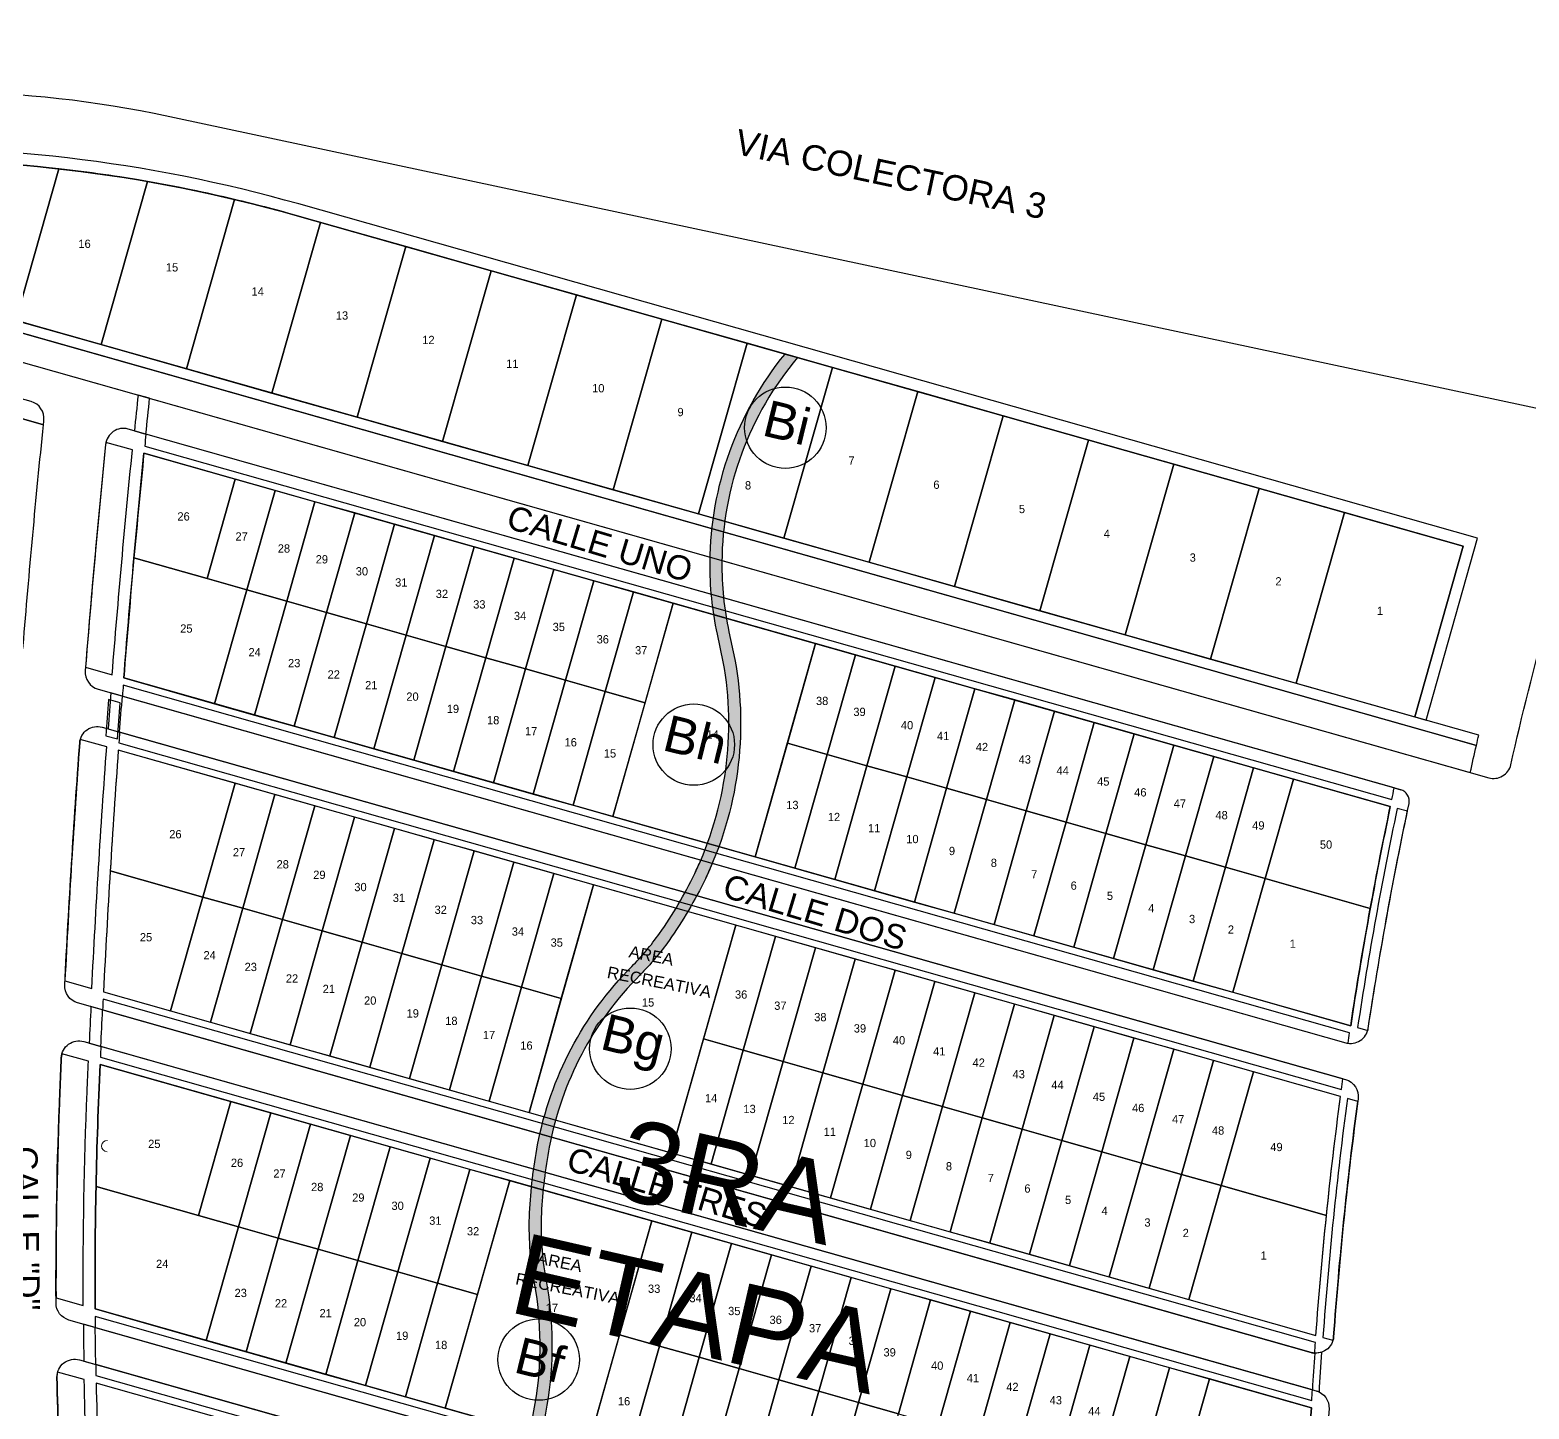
# Model space of a CAD drawing. Header units: millimetres. Extents: x 547073 to 557369, y 9424164 to 9429566.
# Drawn here: x 548852.2 to 549105.7, y 9428761 to 9428994.2 of the extents above; entities that cross this region are included whole.
import ezdxf

# ---------------------------------------------------------------- set-up
doc = ezdxf.new("R2010")
doc.units = ezdxf.units.MM
for name, color, linetype, lineweight in [('- Muro.Bajo', 2, 'Continuous', 18), ('hatch', 252, 'Continuous', 0), ('MANZANAS', 1, 'Continuous', 30), ('medidas lotes', 7, 'Continuous', 13), ('polilinea lote', 201, 'Continuous', 25), ('trazado manzanas', 6, 'Continuous', 25), ('VENTANA', 2, 'Continuous', 20)]:
    doc.layers.add(name, color=color, linetype=linetype, lineweight=lineweight)
for name, color, linetype in [('lineas limite cuadrantes', 7, 'Continuous'), ('lotes verdes', 84, 'Continuous'), ('NUMERACION', 1, 'Continuous'), ('TEXTO', 5, 'Continuous'), ('TEXTO-CATASTRO', 12, 'Continuous'), ('trazado vias 2', 9, 'Continuous')]:
    doc.layers.add(name, color=color, linetype=linetype)
doc.styles.add('KBYOZ', font='micross.ttf')
doc.styles.add('ROMANS', font='romans.shx', dxfattribs={"width": 1.1})

msp = doc.modelspace()

# ---------------------------------------------------------------- hatches: boundary and pattern name
at = {"layer": 'hatch'}
h = msp.add_hatch(color=256, dxfattribs=at)
h.dxf.hatch_style = 1
h.paths.add_polyline_path([(548938.717, 9428794.082, -0.0344799), (548940.038, 9428805.274, -0.1505269), (548955.395, 9428834.401, 0.0422442), (548960.299, 9428840.23, 0.0419652), (548966.438, 9428850.676, 0.158009), (548971.433, 9428887.743), (548970.429, 9428892.446, -0.0545644), (548969.233, 9428904.214, -0.174817), (548982.015, 9428938.809), (548979.912, 9428939.405, 0.1707088), (548967.233, 9428904.229, 0.0545644), (548968.473, 9428892.029), (548969.47, 9428887.356, -0.1578756), (548964.635, 9428851.541, -0.0419652), (548958.666, 9428841.384, -0.0422442), (548953.978, 9428835.814, 0.1505269), (548938.072, 9428805.645, 0.0344799), (548936.719, 9428794.179, 0.0579678), (548937.498, 9428782.624, -0.1762418), (548930.773, 9428742.44, -0.0448405), (548922.619, 9428730.631, 0.2303569), (548911.5, 9428685.42, -0.2591693), (548892.853, 9428624.165, -0.3309489), (548866.227, 9428620.629, -0.0003853), (548866.155, 9428619.915, 0.0143639), (548866.691, 9428618.144, 0.3102268), (548894.082, 9428622.572, 0.2600412), (548913.455, 9428685.84, -0.2303569), (548924.156, 9428729.352, 0.0448405), (548932.514, 9428741.456, 0.1762418), (548939.464, 9428782.988, -0.0579678)])

# ---------------------------------------------------------------- linework, layer by layer
at = {"layer": '- Muro.Bajo', "lineweight": 20}
msp.add_lwpolyline([(548961.022, 9428897.259), (548950.796, 9428861.18)], dxfattribs=at)
at = {"color": 5, "lineweight": 60, "flags": 128}
msp.add_lwpolyline([(548940.989, 9429078.612), (548911.758, 9429088.04), (548461.092, 9429190.968), (548459.22, 9429173.262), (548398.623, 9429112.152), (548381.103, 9429098.217), (548374.612, 9429065.582), (548386.116, 9429038.902), (548405.408, 9429015.31), (548433.887, 9428989.741), (548495.197, 9428895.197), (548502.646, 9428875.565), (548545.929, 9428885.53, 0.0485469), (548567.396, 9428896.737), (548708.451, 9428988.779, -0.1962962), (548881.884, 9429022.221), (548905.304, 9429017.22), (548918.009, 9429014.508), (548926.178, 9429012.764)], format="xyb", close=True, dxfattribs=at)
at = {"layer": 'lotes verdes'}
for points in [[(548987.915, 9428937.137), (548973.484, 9428941.227), (548965.303, 9428912.364), (548979.735, 9428908.274)], [(548985.074, 9428890.442), (548961.022, 9428897.259), (548950.796, 9428861.18), (548974.849, 9428854.363)], [(548971.576, 9428842.818), (548947.524, 9428849.635), (548936.616, 9428811.151), (548960.669, 9428804.333)], [(548957.397, 9428792.788), (548933.344, 9428799.605), (548922.437, 9428761.121), (548946.489, 9428754.304)], [(548957.397, 9428792.788), (548933.344, 9428799.605), (548922.437, 9428761.121), (548946.489, 9428754.304)]]:
    msp.add_lwpolyline(points, close=True, dxfattribs=at)
for points in [[(548973.484, 9428941.227), (548965.303, 9428912.364)], [(548987.915, 9428937.137), (548979.735, 9428908.273)]]:
    msp.add_lwpolyline(points, dxfattribs=at)
at = {"layer": 'MANZANAS'}
for centre in [(548979.955, 9428926.941), (548964.484, 9428873.354), (548953.747, 9428821.914), (548938.24, 9428769.344)]:
    msp.add_circle(centre, 6.888, dxfattribs=at)
at = {"layer": 'medidas lotes', "linetype": 'Continuous', "lineweight": 13}
msp.add_arc((548865.289, 9428805.459), 0.96, 88.09101, 268.09101, dxfattribs=at)
at = {"layer": 'polilinea lote'}
for points in [[(548521.842, 9429104.02), (548518.788, 9429089.889), (548504.609, 9429092.951), (548488.238, 9428906.464), (548497.322, 9428896.561), (548503.815, 9428882.996), (548506.398, 9428876.429), (548545.929, 9428885.531, 0.0485469), (548567.396, 9428896.737), (548708.451, 9428988.779, -0.1962962), (548881.884, 9429022.221), (548905.304, 9429017.22), (548906.371, 9429021.918)], [(548857.12, 9428970.732, 0.0174452), (548839.829, 9428972.068), (548833.495, 9428949.722), (548849.851, 9428945.086)], [(548872.101, 9428968.584, 0.0152237), (548857.12, 9428970.732), (548849.851, 9428945.086), (548864.282, 9428940.996)], [(548886.832, 9428965.55, 0.015128), (548872.101, 9428968.584), (548864.282, 9428940.996), (548878.714, 9428936.906)], [(548901.326, 9428961.678), (548897.004, 9428962.903, 0.0105706), (548886.832, 9428965.55), (548878.714, 9428936.906), (548893.145, 9428932.815)], [(548886.94, 9428918.256), (548871.502, 9428922.631, 0.0024303), (548869.811, 9428904.921), (548882.168, 9428901.419)], [(548888.903, 9428899.51), (548882.168, 9428901.419), (548869.811, 9428904.921, 0.0027829), (548868.087, 9428884.622), (548883.449, 9428880.268)], [(548886.911, 9428866.814), (548867.159, 9428872.412, 0.002793), (548865.792, 9428852.012), (548881.458, 9428847.572)], [(549082.275, 9428862.892), (549065.891, 9428867.536), (549061.119, 9428850.699), (549078.892, 9428845.662, -0.0065307)], [(548881.458, 9428847.572), (548865.792, 9428852.012, 0.0027998), (548864.65, 9428831.548), (548876.004, 9428828.33)], [(549078.892, 9428845.662), (549061.119, 9428850.699), (549055.665, 9428831.457), (549075.569, 9428825.816, -0.007484)], [(548886.201, 9428812.967), (548864.074, 9428819.238, 0.0006464), (548864.074, 9428819.238, 0.005325), (548863.388, 9428798.645), (548880.747, 9428793.725)], [(549073.857, 9428813.828), (549059.128, 9428818.003), (549053.674, 9428798.761), (549071.476, 9428793.715, -0.0075328)], [(548887.482, 9428791.816), (548880.747, 9428793.725), (548863.388, 9428798.645, 0.0066037), (548863.235, 9428777.901), (548882.028, 9428772.574)], [(549071.476, 9428793.715), (549053.674, 9428798.761), (549048.22, 9428779.519), (549069.694, 9428773.433, -0.0075728)], [(549068.917, 9428761.18), (549051.683, 9428766.065), (549046.229, 9428746.823), (549052.964, 9428744.914), (549068.117, 9428740.619, -0.007653)], [(548885.491, 9428759.12), (548863.407, 9428765.379, 0.0066881), (548864.145, 9428744.382), (548880.037, 9428739.878)]]:
    msp.add_lwpolyline(points, format="xyb", close=True, dxfattribs=at)
for points in [[(548915.757, 9428957.588), (548901.326, 9428961.678), (548893.145, 9428932.815), (548907.577, 9428928.725)], [(548930.189, 9428953.498), (548915.757, 9428957.588), (548907.577, 9428928.725), (548922.008, 9428924.635)], [(548944.621, 9428949.408), (548930.189, 9428953.498), (548922.008, 9428924.635), (548936.44, 9428920.544)], [(548959.052, 9428945.317), (548944.621, 9428949.408), (548936.44, 9428920.544), (548950.871, 9428916.454)], [(548973.484, 9428941.227), (548959.052, 9428945.317), (548950.871, 9428916.454), (548965.303, 9428912.364)], [(548987.915, 9428937.137), (548973.484, 9428941.227), (548965.303, 9428912.364), (548979.735, 9428908.274)], [(549002.347, 9428933.046), (548987.915, 9428937.137), (548979.735, 9428908.274), (548994.166, 9428904.183)], [(549016.778, 9428928.956), (549002.347, 9428933.046), (548994.166, 9428904.183), (549008.598, 9428900.093)], [(549031.21, 9428924.866), (549016.778, 9428928.956), (549008.598, 9428900.093), (549023.029, 9428896.003)], [(549045.641, 9428920.775), (549031.21, 9428924.866), (549023.029, 9428896.003), (549037.461, 9428891.912)], [(549060.073, 9428916.685), (549045.641, 9428920.775), (549037.461, 9428891.912), (549051.892, 9428887.822)], [(548893.675, 9428916.347), (548886.94, 9428918.256), (548882.168, 9428901.419), (548888.903, 9428899.51)], [(548900.409, 9428914.438), (548893.675, 9428916.347), (548888.903, 9428899.51), (548895.637, 9428897.601)], [(549074.504, 9428912.595), (549060.073, 9428916.685), (549051.892, 9428887.822), (549066.324, 9428883.732)], [(548907.144, 9428912.529), (548900.409, 9428914.438), (548895.637, 9428897.601), (548902.372, 9428895.693)], [(548913.879, 9428910.621), (548907.144, 9428912.529), (548902.372, 9428895.693), (548909.107, 9428893.784)], [(548920.614, 9428908.712), (548913.879, 9428910.621), (548909.107, 9428893.784), (548915.841, 9428891.875)], [(549094.575, 9428906.906), (549074.504, 9428912.595), (549066.324, 9428883.732), (549086.394, 9428878.043)], [(548927.348, 9428906.803), (548920.614, 9428908.712), (548915.841, 9428891.875), (548922.576, 9428889.966)], [(548934.083, 9428904.894), (548927.348, 9428906.803), (548922.576, 9428889.966), (548929.311, 9428888.057)], [(548940.818, 9428902.985), (548934.083, 9428904.894), (548929.311, 9428888.057), (548936.046, 9428886.148)], [(548947.552, 9428901.076), (548940.818, 9428902.985), (548936.046, 9428886.148), (548942.78, 9428884.24)], [(548954.287, 9428899.168), (548947.552, 9428901.076), (548942.78, 9428884.24), (548949.515, 9428882.331)], [(548895.637, 9428897.601), (548888.903, 9428899.51), (548883.449, 9428880.268), (548890.184, 9428878.359)], [(548961.022, 9428897.259), (548954.287, 9428899.168), (548949.515, 9428882.331), (548956.25, 9428880.422)], [(548902.372, 9428895.693), (548895.637, 9428897.601), (548890.184, 9428878.359), (548896.918, 9428876.45)], [(548909.107, 9428893.784), (548902.372, 9428895.693), (548896.918, 9428876.45), (548903.653, 9428874.542)], [(548915.841, 9428891.875), (548909.107, 9428893.784), (548903.653, 9428874.542), (548910.388, 9428872.633)], [(548922.576, 9428889.966), (548915.841, 9428891.875), (548910.388, 9428872.633), (548917.122, 9428870.724)], [(548991.809, 9428888.533), (548985.074, 9428890.442), (548980.302, 9428873.605), (548987.037, 9428871.696)], [(548929.311, 9428888.057), (548922.576, 9428889.966), (548917.122, 9428870.724), (548923.857, 9428868.815)], [(548936.046, 9428886.148), (548929.311, 9428888.057), (548923.857, 9428868.815), (548930.592, 9428866.906)], [(548998.544, 9428886.624), (548991.809, 9428888.533), (548987.037, 9428871.696), (548993.772, 9428869.787)], [(548942.78, 9428884.24), (548936.046, 9428886.148), (548930.592, 9428866.906), (548937.327, 9428864.998)], [(549005.279, 9428884.715), (548998.544, 9428886.624), (548993.772, 9428869.787), (549000.507, 9428867.878)], [(548949.515, 9428882.331), (548942.78, 9428884.24), (548937.327, 9428864.998), (548944.061, 9428863.089)], [(549012.013, 9428882.806), (549005.279, 9428884.715), (549000.507, 9428867.878), (549007.241, 9428865.97)], [(549018.748, 9428880.898), (549012.013, 9428882.806), (549007.241, 9428865.97), (549013.976, 9428864.061)], [(548956.25, 9428880.422), (548949.515, 9428882.331), (548944.061, 9428863.089), (548950.796, 9428861.18)], [(549025.483, 9428878.989), (549018.748, 9428880.898), (549013.976, 9428864.061), (549020.711, 9428862.152)], [(549032.217, 9428877.08), (549025.483, 9428878.989), (549020.711, 9428862.152), (549027.445, 9428860.243)], [(549038.952, 9428875.171), (549032.217, 9428877.08), (549027.445, 9428860.243), (549034.18, 9428858.334)], [(549045.687, 9428873.262), (549038.952, 9428875.171), (549034.18, 9428858.334), (549040.915, 9428856.426)], [(548987.037, 9428871.696), (548980.302, 9428873.605), (548974.849, 9428854.363), (548981.583, 9428852.454)], [(549052.422, 9428871.354), (549045.687, 9428873.262), (549040.915, 9428856.426), (549047.65, 9428854.517)], [(548993.772, 9428869.787), (548987.037, 9428871.696), (548981.583, 9428852.454), (548988.318, 9428850.545)], [(549059.156, 9428869.445), (549052.422, 9428871.354), (549047.65, 9428854.517), (549054.384, 9428852.608)], [(549000.507, 9428867.878), (548993.772, 9428869.787), (548988.318, 9428850.545), (548995.053, 9428848.636)], [(549007.241, 9428865.97), (549000.507, 9428867.878), (548995.053, 9428848.636), (549001.787, 9428846.728)], [(549065.891, 9428867.536), (549059.156, 9428869.445), (549054.384, 9428852.608), (549061.119, 9428850.699)], [(548893.646, 9428864.905), (548886.911, 9428866.814), (548881.458, 9428847.572), (548888.192, 9428845.663)], [(548900.381, 9428862.996), (548893.646, 9428864.905), (548888.192, 9428845.663), (548894.927, 9428843.754)], [(549013.976, 9428864.061), (549007.241, 9428865.97), (549001.787, 9428846.728), (549008.522, 9428844.819)], [(548907.115, 9428861.088), (548900.381, 9428862.996), (548894.927, 9428843.754), (548901.662, 9428841.846)], [(549020.711, 9428862.152), (549013.976, 9428864.061), (549008.522, 9428844.819), (549015.257, 9428842.91)], [(548913.85, 9428859.179), (548907.115, 9428861.088), (548901.662, 9428841.846), (548908.396, 9428839.937)], [(549027.445, 9428860.243), (549020.711, 9428862.152), (549015.257, 9428842.91), (549021.992, 9428841.001)], [(549034.18, 9428858.334), (549027.445, 9428860.243), (549021.992, 9428841.001), (549028.726, 9428839.092)], [(548920.585, 9428857.27), (548913.85, 9428859.179), (548908.396, 9428839.937), (548915.131, 9428838.028)], [(549040.915, 9428856.426), (549034.18, 9428858.334), (549028.726, 9428839.092), (549035.461, 9428837.183)], [(548927.32, 9428855.361), (548920.585, 9428857.27), (548915.131, 9428838.028), (548921.866, 9428836.119)], [(548934.054, 9428853.452), (548927.32, 9428855.361), (548921.866, 9428836.119), (548928.601, 9428834.21)], [(549047.65, 9428854.517), (549040.915, 9428856.426), (549035.461, 9428837.183), (549042.196, 9428835.275)], [(548940.789, 9428851.544), (548934.054, 9428853.452), (548928.601, 9428834.21), (548935.335, 9428832.302)], [(549054.384, 9428852.608), (549047.65, 9428854.517), (549042.196, 9428835.275), (549048.931, 9428833.366)], [(549061.119, 9428850.699), (549054.384, 9428852.608), (549048.931, 9428833.366), (549055.665, 9428831.457)], [(548947.524, 9428849.635), (548940.789, 9428851.544), (548935.335, 9428832.302), (548942.07, 9428830.393)], [(548888.192, 9428845.663), (548881.458, 9428847.572), (548876.004, 9428828.33), (548882.739, 9428826.421)], [(548894.927, 9428843.754), (548888.192, 9428845.663), (548882.739, 9428826.421), (548889.473, 9428824.512)], [(548901.662, 9428841.846), (548894.927, 9428843.754), (548889.473, 9428824.512), (548896.208, 9428822.604)], [(548978.311, 9428840.909), (548971.576, 9428842.818), (548966.123, 9428823.576), (548972.857, 9428821.667)], [(548908.396, 9428839.937), (548901.662, 9428841.846), (548896.208, 9428822.604), (548902.943, 9428820.695)], [(548915.131, 9428838.028), (548908.396, 9428839.937), (548902.943, 9428820.695), (548909.677, 9428818.786)], [(548985.046, 9428839), (548978.311, 9428840.909), (548972.857, 9428821.667), (548979.592, 9428819.758)], [(548921.866, 9428836.119), (548915.131, 9428838.028), (548909.677, 9428818.786), (548916.412, 9428816.877)], [(548991.781, 9428837.091), (548985.046, 9428839), (548979.592, 9428819.758), (548986.327, 9428817.849)], [(548998.515, 9428835.182), (548991.781, 9428837.091), (548986.327, 9428817.849), (548993.061, 9428815.94)], [(548928.601, 9428834.21), (548921.866, 9428836.119), (548916.412, 9428816.877), (548923.147, 9428814.968)], [(549005.25, 9428833.274), (548998.515, 9428835.182), (548993.061, 9428815.94), (548999.796, 9428814.031)], [(548935.335, 9428832.302), (548928.601, 9428834.21), (548923.147, 9428814.968), (548929.882, 9428813.059)], [(548942.07, 9428830.393), (548935.335, 9428832.302), (548929.882, 9428813.059), (548936.616, 9428811.151)], [(549011.985, 9428831.365), (549005.25, 9428833.274), (548999.796, 9428814.031), (549006.531, 9428812.123)], [(549018.719, 9428829.456), (549011.985, 9428831.365), (549006.531, 9428812.123), (549013.266, 9428810.214)], [(549025.454, 9428827.547), (549018.719, 9428829.456), (549013.266, 9428810.214), (549020, 9428808.305)], [(549032.189, 9428825.638), (549025.454, 9428827.547), (549020, 9428808.305), (549026.735, 9428806.396)], [(549038.924, 9428823.729), (549032.189, 9428825.638), (549026.735, 9428806.396), (549033.47, 9428804.487)], [(548972.857, 9428821.667), (548966.123, 9428823.576), (548960.669, 9428804.333), (548967.404, 9428802.425)], [(549045.658, 9428821.821), (549038.924, 9428823.729), (549033.47, 9428804.487), (549040.205, 9428802.579)], [(549052.393, 9428819.912), (549045.658, 9428821.821), (549040.205, 9428802.579), (549046.939, 9428800.67)], [(548979.592, 9428819.758), (548972.857, 9428821.667), (548967.404, 9428802.425), (548974.138, 9428800.516)], [(548986.327, 9428817.849), (548979.592, 9428819.758), (548974.138, 9428800.516), (548980.873, 9428798.607)], [(549059.128, 9428818.003), (549052.393, 9428819.912), (549046.939, 9428800.67), (549053.674, 9428798.761)], [(548986.327, 9428817.849), (548980.873, 9428798.607), (548987.608, 9428796.698), (548993.061, 9428815.94)], [(548999.796, 9428814.031), (548993.061, 9428815.94), (548987.608, 9428796.698), (548994.342, 9428794.789)], [(548892.936, 9428811.058), (548886.201, 9428812.967), (548880.747, 9428793.725), (548887.482, 9428791.816)], [(549006.531, 9428812.123), (548999.796, 9428814.031), (548994.342, 9428794.789), (549001.077, 9428792.881)], [(549013.266, 9428810.214), (549006.531, 9428812.123), (549001.077, 9428792.881), (549007.812, 9428790.972)], [(548899.67, 9428809.149), (548892.936, 9428811.058), (548887.482, 9428791.816), (548894.217, 9428789.907)], [(548906.405, 9428807.241), (548899.67, 9428809.149), (548894.217, 9428789.907), (548900.951, 9428787.999)], [(549020, 9428808.305), (549013.266, 9428810.214), (549007.812, 9428790.972), (549014.547, 9428789.063)], [(548913.14, 9428805.332), (548906.405, 9428807.241), (548900.951, 9428787.999), (548907.686, 9428786.09)], [(549026.735, 9428806.396), (549020, 9428808.305), (549014.547, 9428789.063), (549021.281, 9428787.154)], [(548919.875, 9428803.423), (548913.14, 9428805.332), (548907.686, 9428786.09), (548914.421, 9428784.181)], [(549033.47, 9428804.487), (549026.735, 9428806.396), (549021.281, 9428787.154), (549028.016, 9428785.245)], [(549033.47, 9428804.487), (549028.016, 9428785.245), (549034.751, 9428783.337), (549040.205, 9428802.579)], [(548926.609, 9428801.514), (548919.875, 9428803.423), (548914.421, 9428784.181), (548921.156, 9428782.272)], [(548933.344, 9428799.605), (548926.609, 9428801.514), (548921.156, 9428782.272), (548927.89, 9428780.363)], [(549046.939, 9428800.67), (549040.205, 9428802.579), (549034.751, 9428783.337), (549041.485, 9428781.428)], [(549053.674, 9428798.761), (549046.939, 9428800.67), (549041.485, 9428781.428), (549048.22, 9428779.519)], [(548894.217, 9428789.907), (548887.482, 9428791.816), (548882.028, 9428772.574), (548888.763, 9428770.665)], [(548964.131, 9428790.879), (548957.397, 9428792.788), (548951.943, 9428773.546), (548958.678, 9428771.637)], [(548900.951, 9428787.999), (548894.217, 9428789.907), (548888.763, 9428770.665), (548895.498, 9428768.757)], [(548970.866, 9428788.971), (548964.131, 9428790.879), (548958.678, 9428771.637), (548965.412, 9428769.729)], [(548977.601, 9428787.062), (548970.866, 9428788.971), (548965.412, 9428769.729), (548972.147, 9428767.82)], [(548907.686, 9428786.09), (548900.951, 9428787.999), (548895.498, 9428768.757), (548902.232, 9428766.848)], [(548984.335, 9428785.153), (548977.601, 9428787.062), (548972.147, 9428767.82), (548978.882, 9428765.911)], [(548914.421, 9428784.181), (548907.686, 9428786.09), (548902.232, 9428766.848), (548908.967, 9428764.939)], [(548921.156, 9428782.272), (548914.421, 9428784.181), (548908.967, 9428764.939), (548915.702, 9428763.03)], [(548991.07, 9428783.244), (548984.335, 9428785.153), (548978.882, 9428765.911), (548985.616, 9428764.002)], [(548927.89, 9428780.363), (548921.156, 9428782.272), (548915.702, 9428763.03), (548922.437, 9428761.121)], [(548997.805, 9428781.335), (548991.07, 9428783.244), (548985.616, 9428764.002), (548992.351, 9428762.093)], [(549004.54, 9428779.427), (548997.805, 9428781.335), (548992.351, 9428762.093), (548999.086, 9428760.184)], [(549011.274, 9428777.518), (549004.54, 9428779.427), (548999.086, 9428760.184), (549005.821, 9428758.276)], [(549018.009, 9428775.609), (549011.274, 9428777.518), (549005.821, 9428758.276), (549012.555, 9428756.367)], [(549024.744, 9428773.7), (549018.009, 9428775.609), (549012.555, 9428756.367), (549019.29, 9428754.458)], [(549031.479, 9428771.791), (549024.744, 9428773.7), (549019.29, 9428754.458), (549026.025, 9428752.549)], [(548958.678, 9428771.637), (548951.943, 9428773.546), (548946.489, 9428754.304), (548953.224, 9428752.395)], [(548965.412, 9428769.729), (548958.678, 9428771.637), (548953.224, 9428752.395), (548959.959, 9428750.486)], [(549038.213, 9428769.882), (549031.479, 9428771.791), (549026.025, 9428752.549), (549032.759, 9428750.64)], [(548972.147, 9428767.82), (548965.412, 9428769.729), (548959.959, 9428750.486), (548966.693, 9428748.578)], [(549044.948, 9428767.974), (549038.213, 9428769.882), (549032.759, 9428750.64), (549039.494, 9428748.732)], [(548978.882, 9428765.911), (548972.147, 9428767.82), (548966.693, 9428748.578), (548973.428, 9428746.669)], [(549051.683, 9428766.065), (549044.948, 9428767.974), (549039.494, 9428748.732), (549046.229, 9428746.823)], [(548985.616, 9428764.002), (548978.882, 9428765.911), (548973.428, 9428746.669), (548980.163, 9428744.76)], [(548992.351, 9428762.093), (548985.616, 9428764.002), (548980.163, 9428744.76), (548986.897, 9428742.851)], [(548999.086, 9428760.184), (548992.351, 9428762.093), (548986.897, 9428742.851), (548993.632, 9428740.942)]]:
    msp.add_lwpolyline(points, close=True, dxfattribs=at)
msp.add_lwpolyline([(548897.004, 9428962.903), (549094.575, 9428906.906)], dxfattribs=at)
at = {"layer": 'trazado manzanas'}
for points in [[(548521.842, 9429104.02), (548518.788, 9429089.889), (548504.609, 9429092.951), (548488.238, 9428906.464), (548497.322, 9428896.561), (548503.815, 9428882.996), (548506.398, 9428876.429), (548545.929, 9428885.531, 0.0485469), (548567.396, 9428896.737), (548708.451, 9428988.779, -0.1962962), (548881.884, 9429022.221), (548905.304, 9429017.22), (548906.371, 9429021.918)], [(548897.004, 9428962.903, 0.0794377), (548819.043, 9428972.076), (548814.253, 9428955.176), (549086.394, 9428878.043), (549094.575, 9428906.906)], [(549082.275, 9428862.892, 0.0140154), (549075.569, 9428825.816), (548868.087, 9428884.622, -0.0052132), (548871.502, 9428922.631)], [(549073.857, 9428813.828), (548867.159, 9428872.412, 0.0055929), (548864.65, 9428831.548), (549069.694, 9428773.433, -0.0151064)], [(548864.074, 9428819.238), (549068.917, 9428761.18, 0.0153679), (549067.947, 9428719.879), (548863.235, 9428777.901, -0.0066037), (548863.388, 9428798.645, -0.005325)], [(549068.155, 9428707.348), (548863.407, 9428765.379, 0.0134376), (548865.459, 9428723.222), (549070.569, 9428665.088, 0.0013493), (549070.333, 9428667.971, -0.0146699)]]:
    msp.add_lwpolyline(points, format="xyb", close=True, dxfattribs=at)
at = {"layer": 'trazado vias 2'}
for points in [[(548801.284, 9428952.096), (549098.913, 9428867.739, 0.4295973), (549102.657, 9428869.959, -0.0098118), (549108.845, 9428894.859, -0.1312157), (549109.619, 9428896.199), (549112.792, 9428899.374, 0.1285492), (549113.558, 9428900.684, -0.0055691), (549117.632, 9428914.597, 0.4395261), (549108.66, 9428929.832), (548873.196, 9428980.107, 0.1958772), (548731.982, 9428952.789), (548590.894, 9428860.726, -0.0382989), (548568.361, 9428848.369)], [(548819.043, 9428972.076, -0.0794377), (548897.004, 9428962.903), (549094.575, 9428906.906), (549086.394, 9428878.043), (549088.318, 9428877.498), (549097.044, 9428908.285), (548897.688, 9428964.788, 0.0801323), (548818.673, 9428974.042, -0.0027496)], [(548930.773, 9428742.44, 0.1762418), (548937.498, 9428782.624, -0.0579678), (548936.719, 9428794.179, -0.0344799), (548938.072, 9428805.645, -0.1505269), (548953.978, 9428835.814, 0.0422442), (548958.666, 9428841.384, 0.0419652), (548964.635, 9428851.541, 0.1578756), (548969.47, 9428887.356), (548968.473, 9428892.029, -0.0545644), (548967.233, 9428904.229, -0.1707088), (548979.912, 9428939.405), (548982.015, 9428938.809, 0.174817), (548969.233, 9428904.214, 0.0545644), (548970.429, 9428892.446), (548971.433, 9428887.743, -0.158009), (548966.438, 9428850.676, -0.0419652), (548960.299, 9428840.23, -0.0422442), (548955.395, 9428834.401, 0.1505269), (548940.038, 9428805.274, 0.0344799), (548938.717, 9428794.082, 0.0579678), (548939.464, 9428782.988, -0.1762418), (548932.514, 9428741.456, -0.0448405)], [(548930.773, 9428742.44, 0.1762418), (548937.498, 9428782.624, -0.0579678), (548936.719, 9428794.179, -0.0344799), (548938.072, 9428805.645, -0.1505269), (548953.978, 9428835.814, 0.0422442), (548958.666, 9428841.384, 0.0419652), (548964.635, 9428851.541, 0.0107772), (548965.679, 9428853.844)], [(548967.618, 9428853.294, -0.0118387), (548966.438, 9428850.676, -0.0419652), (548960.299, 9428840.23, -0.0422442), (548955.395, 9428834.401, 0.1505269), (548940.038, 9428805.274, 0.0344799), (548938.717, 9428794.082, 0.0579678), (548939.464, 9428782.988, -0.1762418), (548932.514, 9428741.455, -0.0448405)]]:
    msp.add_lwpolyline(points, format="xyb", dxfattribs=at)
for points in [[(549097.244, 9428874.968), (548814.253, 9428955.176), (548814.253, 9428955.176), (548799.488, 9428959.36, -0.1001903), (548799.216, 9428955.8, 0.4142122), (548801.284, 9428952.096), (548802.565, 9428956.617), (549088.167, 9428875.67), (549096.837, 9428873.213, -0.0006824)], [(549096.837, 9428873.213), (548802.565, 9428956.617), (548801.284, 9428952.096), (549095.795, 9428868.623, -0.0017822)], [(548854.575, 9428928.177, 0.3641001), (548852.409, 9428931.369), (548848.388, 9428932.508, 0.0002737), (548848.178, 9428930.489), (548787.557, 9428947.671), (548763.161, 9428954.586, 0.0054436), (548760.991, 9428953.953), (548780.495, 9428948.425), (548780.495, 9428948.425), (548804.548, 9428941.608), (548848.053, 9428929.277, 0.0051434), (548844.547, 9428891.294), (548736.596, 9428921.89), (548731.785, 9428923.254, 0.4142604), (548733.853, 9428919.549), (548734.344, 9428921.281), (548844.447, 9428890.075, 0.0002474), (548844.3, 9428888.246), (548847.259, 9428887.407, 0.4142136), (548850.963, 9428889.475), (548846.508, 9428890.738, -0.0051491), (548850.007, 9428928.724), (548854.501, 9428927.45, -0.0000989)], [(548872.458, 9428931.923), (548870.506, 9428932.476, 0.0008311), (548869.876, 9428926.418), (548871.829, 9428925.865, -0.000832)], [(548854.501, 9428927.45), (548850.007, 9428928.724, 0.0051491), (548846.508, 9428890.738), (548850.963, 9428889.475, 0.0487382), (548851.067, 9428890.05, -0.0050823)], [(549085.444, 9428863.381, 0.3945694), (549084.033, 9428865.72), (548868.822, 9428926.717, 0.4666585), (548865.02, 9428924.131, 0.0052303), (548861.564, 9428885.862, 0.3577333), (548863.737, 9428882.737), (549074.751, 9428822.929, 0.4514015), (549078.535, 9428825.365, -0.0144377)], [(549082.942, 9428866.029), (548871.829, 9428925.865, 0.0002774), (548871.624, 9428923.844), (549082.523, 9428864.069, -0.0007454)], [(548869.547, 9428923.185), (548865.07, 9428924.454, 0.0272491), (548865.02, 9428924.131, 0.005149), (548861.612, 9428886.457), (548866.125, 9428885.178, -0.0052073)], [(549075.388, 9428824.62), (548867.99, 9428883.402, 0.0002508), (548867.847, 9428881.572), (549074.751, 9428822.929, 0.0318884), (549075.125, 9428822.849, -0.0006659)], [(548867.469, 9428880.411), (548865.503, 9428880.956, 0.0008354), (548865.072, 9428874.849), (548867.039, 9428874.303, -0.0008363)], [(548867.847, 9428881.572), (548865.884, 9428882.128, 0.0008354), (548865.419, 9428876.024), (548867.383, 9428875.467, -0.0008363)], [(549068.876, 9428770.546), (548860.278, 9428829.669, -0.3495758), (548858.1, 9428832.707, -0.0055814), (548860.63, 9428873.633, -0.4750878), (548864.44, 9428876.301), (549074.675, 9428816.715, -0.3728403), (549076.83, 9428813.431, 0.0151064), (549072.686, 9428773.215, -0.4752197)], [(549074.265, 9428816.831), (548867.383, 9428875.467, 0.000251), (548867.248, 9428873.634), (549074.018, 9428815.03, -0.0006761)], [(548865.194, 9428872.969), (548860.736, 9428874.233, 0.0508647), (548860.63, 9428873.633, 0.0054877), (548858.135, 9428833.394), (548862.676, 9428832.107, -0.0055865)], [(549085.169, 9428862.072), (549083.433, 9428862.564, 0.0140408), (549076.733, 9428825.486), (549078.456, 9428824.998, 0.0313299), (549078.535, 9428825.365, -0.0139377)], [(549069.607, 9428772.21), (548864.589, 9428830.318, 0.0002524), (548864.499, 9428828.473), (549068.876, 9428770.546, 0.0515319), (549069.484, 9428770.44, -0.0006599)], [(548864.499, 9428828.473), (548862.523, 9428829.032, 0.0008407), (548862.234, 9428822.878), (548864.211, 9428822.318, -0.0008417)], [(549067.129, 9428716.993), (548858.811, 9428776.036, -0.3341978), (548856.629, 9428778.909, -0.0113264), (548857.281, 9428814.78, -0.0007628), (548857.518, 9428820.379, -0.4840188), (548861.333, 9428823.134), (549069.735, 9428764.066, -0.3505948), (549071.913, 9428761.018, 0.0153679), (549070.947, 9428719.901, -0.4998907)], [(549069.091, 9428764.249), (548864.211, 9428822.318, 0.0002526), (548864.128, 9428820.47), (549068.985, 9428762.408, -0.0006858)], [(548861.877, 9428814.592, -0.0007111), (548862.097, 9428819.799), (548857.629, 9428821.065, 0.0581475), (548857.518, 9428820.379, 0.0007628), (548857.281, 9428814.78, 0.0110534), (548856.626, 9428779.774), (548861.232, 9428778.469, -0.0114729)], [(549076.773, 9428813.002), (549075.023, 9428813.498, 0.0151343), (549070.873, 9428773.098), (549072.58, 9428772.614, 0.0509725), (549072.686, 9428773.215, -0.0149447)], [(549067.958, 9428718.629), (548863.243, 9428776.651, 0.000597), (548863.259, 9428774.776), (549067.129, 9428716.993, 0.0715406), (549067.976, 9428716.879, -0.0006508)], [(548863.259, 9428774.776), (548861.254, 9428775.344, 0.0019876), (548861.335, 9428769.085), (548863.345, 9428768.515, -0.0019931)], [(549069.751, 9428662.202), (548860.953, 9428721.381, -0.3150357), (548858.779, 9428724.046, -0.0133694), (548856.786, 9428766.345, -0.5039922), (548860.603, 9428769.292), (549068.973, 9428710.234, -0.328259), (549071.154, 9428707.425, 0.0146699), (549073.322, 9428668.225, -0.0013493), (549073.56, 9428665.325, -0.5225711)], [(549070.698, 9428770.605, -0.1031969), (549069.484, 9428770.44, 0.0023071), (549069.091, 9428764.249), (549069.735, 9428764.066, -0.0479329), (549070.27, 9428763.858, -0.002519)], [(548861.395, 9428765.95), (548856.899, 9428767.224, 0.0742733), (548856.786, 9428766.345, 0.0130237), (548858.699, 9428725.138), (548863.41, 9428723.803, -0.0133996)], [(549068.081, 9428710.487), (548863.345, 9428768.515, 0.0005989), (548863.381, 9428766.634), (549068.124, 9428708.604, -0.0007005)]]:
    msp.add_lwpolyline(points, format="xyb", close=True, dxfattribs=at)
msp.add_lwpolyline([(549082.942, 9428866.029), (549084.033, 9428865.72)], dxfattribs=at)
at = {"layer": 'VENTANA'}
for points in [[(548961.022, 9428897.259), (548950.796, 9428861.18)], [(548985.074, 9428890.442), (548974.849, 9428854.363)], [(548947.524, 9428849.635), (548936.616, 9428811.151)], [(548971.576, 9428842.818), (548960.669, 9428804.333)], [(548933.344, 9428799.605), (548922.437, 9428761.121)], [(548957.397, 9428792.788), (548946.489, 9428754.304)]]:
    msp.add_lwpolyline(points, dxfattribs=at)
msp.add_lwpolyline([(548947.524, 9428849.635), (548936.616, 9428811.151), (548960.669, 9428804.333), (548971.576, 9428842.818)], close=True, dxfattribs=at)

# ---------------------------------------------------------------- texts
at = {"layer": 'lineas limite cuadrantes', "insert": (548927.403, 9428816.374), "char_height": 13.7592, "attachment_point": 1, "rotation": 347.11008, "style": 'ROMANS'}
msp.add_mtext_dynamic_manual_height_columns('\\pxqc;{\\fArial|b0|i0|c0|p34;3RA\\PETAPA}', width=90.94521, gutter_width=6, heights=[0], dxfattribs=at)
at = {"layer": 'MANZANAS', "char_height": 6.1586, "width": 0.000285, "attachment_point": 5, "rotation": 346.27061, "style": 'KBYOZ'}
for s, insert in [('Bi', (548980.241, 9428927.807)), ('Bh', (548964.77, 9428874.22)), ('Bg', (548954.033, 9428822.78)), ('Bf', (548938.479, 9428769.274))]:
    msp.add_mtext(s, dxfattribs=dict(at, insert=insert))
at = {"layer": 'NUMERACION', "color": 1, "char_height": 1.4, "attachment_point": 1, "rotation": 0.01637}
for s, width, insert in [('16', 3.34419, (548860.41, 9428958.753)), ('15', 3.34419, (548875.204, 9428954.769)), ('14', 3.34419, (548889.69, 9428950.678)), ('13', 3.34419, (548903.949, 9428946.625)), ('12', 3.34419, (548918.567, 9428942.489)), ('11', 3.34419, (548932.755, 9428938.473)), ('10', 3.34419, (548947.286, 9428934.327)), ('9', 3.34419, (548961.727, 9428930.297)), ('7', 3.34419, (548990.638, 9428922.105)), ('8', 3.34419, (548973.133, 9428917.903)), ('6', 3.34419, (549004.995, 9428918.005)), ('5', 3.34419, (549019.461, 9428913.901)), ('26', 3.30606, (548877.154, 9428912.649)), ('27', 3.30606, (548886.972, 9428909.253)), ('4', 3.34419, (549033.808, 9428909.719)), ('28', 3.30606, (548894.127, 9428907.225)), ('3', 3.34419, (549048.347, 9428905.689)), ('29', 3.30606, (548900.544, 9428905.393)), ('30', 3.30606, (548907.313, 9428903.362)), ('31', 3.30606, (548913.976, 9428901.483)), ('2', 3.34419, (549062.842, 9428901.665)), ('32', 3.30606, (548920.844, 9428899.549)), ('33', 3.30606, (548927.175, 9428897.768)), ('34', 3.30606, (548934.055, 9428895.822)), ('1', 3.34419, (549080.016, 9428896.678)), ('25', 3.30606, (548877.631, 9428893.685)), ('35', 3.30606, (548940.611, 9428893.953)), ('36', 3.30606, (548948.048, 9428891.862)), ('24', 3.30606, (548889.169, 9428889.681)), ('23', 3.30606, (548895.863, 9428887.837)), ('37', 3.30606, (548954.551, 9428890.007)), ('22', 3.30606, (548902.554, 9428885.921)), ('21', 3.30606, (548908.898, 9428884.104)), ('20', 3.30606, (548915.868, 9428882.169)), ('19', 3.30606, (548922.708, 9428880.093)), ('38', 3.30606, (548985.146, 9428881.443)), ('18', 3.30606, (548929.514, 9428878.185)), ('39', 3.30606, (548991.467, 9428879.591)), ('17', 3.30606, (548935.937, 9428876.34)), ('14', 3.30606, (548966.615, 9428875.75)), ('40', 3.30606, (548999.507, 9428877.342)), ('41', 3.30606, (549005.606, 9428875.519)), ('16', 3.30606, (548942.627, 9428874.447)), ('15', 3.30606, (548949.267, 9428872.572)), ('42', 3.30606, (549012.171, 9428873.644)), ('43', 3.30606, (549019.417, 9428871.549)), ('44', 3.30606, (549025.828, 9428869.678)), ('45', 3.30606, (549032.69, 9428867.815)), ('46', 3.30606, (549038.956, 9428865.977)), ('13', 3.30606, (548980.115, 9428863.843)), ('47', 3.30606, (549045.642, 9428864.074)), ('12', 3.30606, (548987.148, 9428861.808)), ('11', 3.30606, (548993.941, 9428859.917)), ('48', 3.30606, (549052.7, 9428862.118)), ('49', 3.30606, (549058.92, 9428860.386)), ('26', 3.30606, (548875.775, 9428858.903)), ('10', 3.30606, (549000.414, 9428858.08)), ('27', 3.30606, (548886.53, 9428855.855)), ('9', 3.30606, (549007.627, 9428856.064)), ('50', 3.30606, (549070.362, 9428857.143)), ('28', 3.30606, (548893.925, 9428853.805)), ('8', 3.30606, (549014.707, 9428854.057)), ('29', 3.30606, (548900.122, 9428852.032)), ('30', 3.30606, (548907.072, 9428849.963)), ('7', 3.30606, (549021.533, 9428852.11)), ('6', 3.30606, (549028.205, 9428850.209)), ('31', 3.30606, (548913.575, 9428848.132)), ('5', 3.30606, (549034.34, 9428848.485)), ('32', 3.30606, (548920.642, 9428846.123)), ('4', 3.30606, (549041.328, 9428846.392)), ('33', 3.30606, (548926.775, 9428844.381)), ('34', 3.30606, (548933.699, 9428842.438)), ('3', 3.30606, (549048.228, 9428844.559)), ('2', 3.30606, (549054.799, 9428842.772)), ('25', 3.30606, (548870.808, 9428841.481)), ('35', 3.30606, (548940.264, 9428840.579)), ('1', 3.30606, (549065.262, 9428840.384)), ('24', 3.30606, (548881.562, 9428838.433)), ('23', 3.30606, (548888.519, 9428836.451)), ('22', 3.30606, (548895.497, 9428834.496)), ('21', 3.30606, (548901.722, 9428832.732)), ('20', 3.30606, (548908.717, 9428830.77)), ('15', 3.30606, (548955.714, 9428830.447)), ('36', 3.30606, (548971.447, 9428831.787)), ('37', 3.30606, (548978.081, 9428829.897)), ('19', 3.30606, (548915.912, 9428828.598)), ('18', 3.30606, (548922.446, 9428827.323)), ('38', 3.30606, (548984.846, 9428827.962)), ('17', 3.30606, (548928.804, 9428824.939)), ('39', 3.30606, (548991.538, 9428826.059)), ('16', 3.30606, (548935.144, 9428823.16)), ('40', 3.30606, (548998.151, 9428824.047)), ('41', 3.30606, (549004.952, 9428822.179)), ('42', 3.30606, (549011.625, 9428820.266)), ('43', 3.30606, (549018.391, 9428818.315)), ('14', 3.30606, (548966.383, 9428814.264)), ('44', 3.30606, (549024.945, 9428816.49)), ('45', 3.30606, (549031.96, 9428814.493)), ('13', 3.30606, (548972.871, 9428812.436)), ('46', 3.30606, (549038.597, 9428812.599)), ('12', 3.30606, (548979.44, 9428810.564)), ('47', 3.30606, (549045.363, 9428810.698)), ('11', 3.30606, (548986.447, 9428808.585)), ('10', 3.30606, (548993.213, 9428806.674)), ('48', 3.30606, (549052.109, 9428808.793)), ('25', 3.30606, (548872.203, 9428806.529)), ('9', 3.30606, (549000.318, 9428804.666)), ('49', 3.30606, (549061.977, 9428805.996)), ('26', 3.30606, (548886.193, 9428803.324)), ('27', 3.30606, (548893.375, 9428801.512)), ('8', 3.30606, (549007.111, 9428802.734)), ('28', 3.30606, (548899.757, 9428799.234)), ('7', 3.30606, (549014.185, 9428800.755)), ('6', 3.30606, (549020.383, 9428798.979)), ('29', 3.30606, (548906.708, 9428797.449)), ('5', 3.30606, (549027.261, 9428797.051)), ('30', 3.30606, (548913.357, 9428796.056)), ('4', 3.30606, (549033.431, 9428795.193)), ('31', 3.30606, (548919.736, 9428793.544)), ('32', 3.30606, (548926.115, 9428791.749)), ('3', 3.30606, (549040.686, 9428793.225)), ('2', 3.30606, (549047.163, 9428791.459)), ('1', 3.30606, (549060.343, 9428787.636)), ('24', 3.30606, (548873.542, 9428786.231)), ('23', 3.30606, (548886.819, 9428781.319)), ('33', 3.30606, (548956.739, 9428782.03)), ('22', 3.30606, (548893.636, 9428779.561)), ('17', 3.30606, (548939.445, 9428778.789)), ('34', 3.30606, (548963.745, 9428780.449)), ('21', 3.30606, (548901.182, 9428777.893)), ('20', 3.30606, (548906.986, 9428776.377)), ('35', 3.30606, (548970.286, 9428778.262)), ('36', 3.30606, (548977.292, 9428776.765)), ('19', 3.30606, (548914.127, 9428774.08)), ('37', 3.30606, (548983.965, 9428775.35)), ('18', 3.30606, (548920.715, 9428772.518)), ('38', 3.30606, (548990.664, 9428773.219)), ('39', 3.30606, (548996.561, 9428771.272)), ('40', 3.30606, (549004.601, 9428769.023)), ('41', 3.30606, (549010.648, 9428766.917)), ('42', 3.30606, (549017.322, 9428765.42)), ('16', 3.30606, (548951.645, 9428762.998)), ('43', 3.30606, (549024.662, 9428763.172)), ('44', 3.30606, (549031.186, 9428761.33))]:
    msp.add_mtext_dynamic_manual_height_columns(s, width=width, gutter_width=12.5, heights=[0], dxfattribs=dict(at, insert=insert))
at = {"layer": 'TEXTO', "char_height": 2.8, "width": 62.81548, "attachment_point": 5, "rotation": 348.92738, "style": 'KBYOZ'}
for insert in [(548956.908, 9428835.622), (548941.423, 9428783.794)]:
    msp.add_mtext('{\\H0.71429x;AREA \\P\\pxqc;       RECREATIVA}^I^I      ', dxfattribs=dict(at, insert=insert))
at = {"layer": 'TEXTO-CATASTRO', "attachment_point": 5, "style": 'KBYOZ'}
for s, insert, char_height, width, rotation in [('VIA COLECTORA 3', (548997.8, 9428969.804), 4.284, 0.000000000252, 347.98607), ('CALLE UNO', (548948.584, 9428907.324), 4.08, 0.00000000024, 343.2478), ('CALLE DOS', (548984.999, 9428844.996), 4.08, 0.00000000024, 343.2478), ('CALLE "D"', (548851.643, 9428791.538), 4.08, 0.00000000024, 270.91563), ('CALLE TRES', (548959.95, 9428798.396), 4.08, 0.00000000024, 343.2478)]:
    msp.add_mtext(s, dxfattribs=dict(at, insert=insert, char_height=char_height, width=width, rotation=rotation))

doc.saveas('drawing.dxf')
